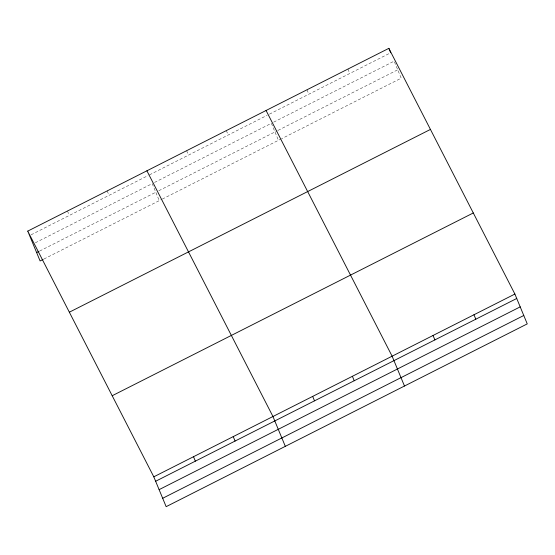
<?xml version="1.0" encoding="UTF-8"?>
<svg xmlns="http://www.w3.org/2000/svg" width="555" height="555" viewBox="0 0 555 555"><rect width="100%" height="100%" fill="white"/><g stroke="black" fill="none" stroke-linecap="round" stroke-linejoin="round"><path stroke-width="0.42" stroke-dasharray="2.77 2.08" d="M31.115 234.786L147.984 175.63M149.51 174.853L267.149 115.308M269.452 114.143L389.138 53.564M35.353 242.778L152.223 183.622L159.271 200.639M154.512 182.463L271.381 123.307L278.43 140.325M273.698 122.135L394.154 61.161L401.203 78.179L281.517 138.757M39.689 251.026L155.795 192.259M158.855 190.712L277.278 130.772M278.048 130.376L397.734 69.798M43.928 259.025L161.56 199.481M162.324 199.092L280.747 139.152M347.923 69.056L349.761 73.496M306.998 89.771L308.837 94.211M226.35 130.591L228.188 135.031M186.633 150.696L188.471 155.136M107.191 190.906L109.03 195.346M67.467 211.011L69.306 215.451"/><path stroke-width="0.83" d="M27.75 231.116L388.847 48.341L514.894 294.046L527.25 323.884L166.153 506.66L153.797 476.821L27.75 231.116L40.106 260.954L43.165 259.407M36.637 252.574L38.926 251.415M69.347 312.201L430.437 129.426M112.2 395.736L473.297 212.96M153.797 476.821L514.894 294.046M155.636 481.261L516.733 298.486M159.105 489.642L520.202 306.866M162.684 498.279L523.781 315.497M266.074 110.487L392.121 356.192L404.477 386.023M146.908 170.801L272.956 416.507L285.319 446.338M388.847 48.341L390.685 52.78M473.97 314.761L475.808 319.194M433.046 335.477L434.884 339.91M352.397 376.297L354.236 380.73M312.68 396.402L314.519 400.835M233.239 436.612L235.077 441.052M193.515 456.716L195.353 461.156"/></g></svg>
